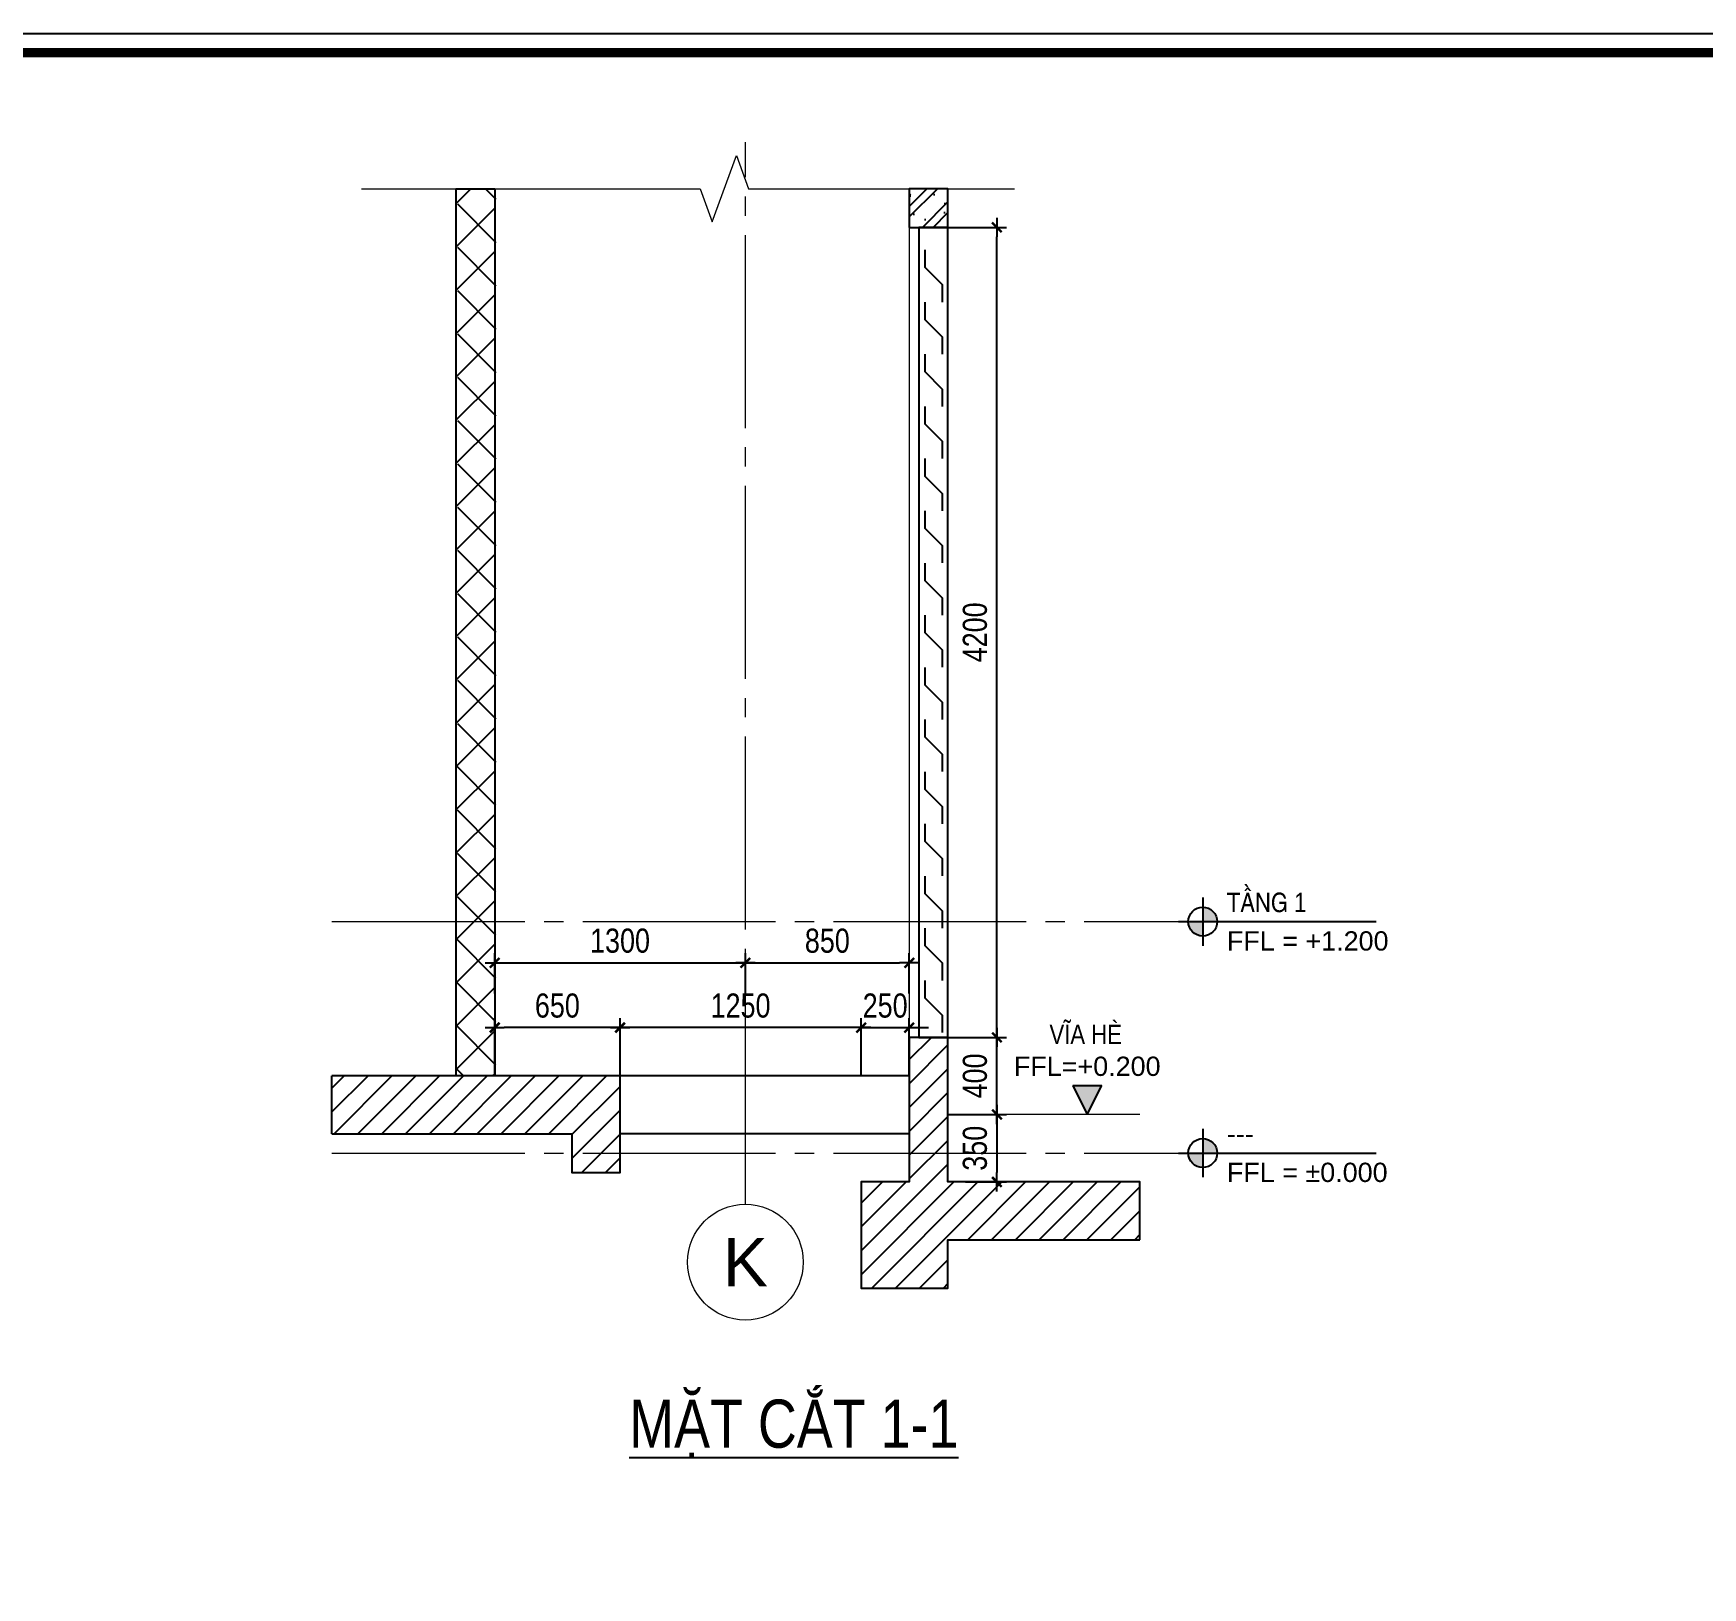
# Model space of a CAD drawing. Header units: millimetres. Extents: x -3582679 to -3542129, y 680309 to 797609.
# Drawn here: x -3574023 to -3565366, y 730150 to 738209 of the extents above; entities that cross this region are included whole.
import ezdxf
from ezdxf.enums import TextEntityAlignment as Align

# ---------------------------------------------------------------- set-up
doc = ezdxf.new("R2010")
doc.units = ezdxf.units.MM
doc.header["$LTSCALE"] = 100
doc.header["$MEASUREMENT"] = 0
doc.linetypes.add('A14-Chi tiet Thong gio ham$0$HTT Center', pattern=[13, 10, -1, 1, -1])
doc.layers.get('0').update_dxf_attribs({"lineweight": 9})
for name, color, linetype in [('01PM. TEXT A', 3, 'Continuous'), ('04PM. THIN', 7, 'Continuous'), ('05PM. FRAME', 4, 'Continuous'), ('11PM. DIM', 2, 'Continuous'), ('13PM. HATCH', 8, 'Continuous'), ('A14-Chi tiet Thong gio ham$0$Brick Wall', 4, 'Continuous'), ('A14-Chi tiet Thong gio ham$0$Concrete Line', 6, 'Continuous'), ('A14-Chi tiet Thong gio ham$0$Hatch vat lieu', 252, 'Continuous'), ('A14-Chi tiet Thong gio ham$0$MEP-M-FITTING-50', 3, 'Continuous'), ('A14-Chi tiet Thong gio ham$0$Podium Level', 94, 'Continuous')]:
    doc.layers.add(name, color=color, linetype=linetype)
for name, color, linetype, lineweight in [('A14-Chi tiet Thong gio ham$0$Ky hieu Truc', 1, 'Continuous', 5), ('A14-Chi tiet Thong gio ham$0$Luoi Truc', 251, 'A14-Chi tiet Thong gio ham$0$HTT Center', 9), ('A14-Chi tiet Thong gio ham$0$Net Thay khac', 30, 'Continuous', 15)]:
    doc.layers.add(name, color=color, linetype=linetype, lineweight=lineweight)
doc.styles.add('[PMDC2013]STYLE', font='arial.ttf', dxfattribs={"width": 0.8})
doc.styles.add('A14-Chi tiet Thong gio ham$0$Arial_C', font='arial.ttf')
doc.styles.add('A14-Chi tiet Thong gio ham$0$VNI-HelveC', font='VHELVCN_0.TTF')
doc.dimstyles.new('20', dxfattribs={"dimtxt": 250, "dimasz": 200, "dimexe": 250, "dimexo": 0, "dimgap": 100, "dimtad": 1, "dimdec": 0, "dimlfac": 0.2, "dimzin": 0, "dimdsep": 46, "dimtxsty": '[PMDC2013]STYLE', "dimblk": 'TICK', "dimcen": 0, "dimdle": 300, "dimclrd": 2, "dimclre": 2, "dimclrt": 4, "dimadec": 0, "dimazin": 0, "dimtfac": 0.004, "dimtdec": 0, "dimtix": 1, "dimtmove": 2, "dimatfit": 3, "dimldrblk": 'TICK', "dimfxl": 1, "dimtvp": 0.8, "dimtolj": 1, "dimtzin": 0, "dimarcsym": 0})

# ---------------------------------------------------------------- blocks, each defined once
blk = doc.blocks.new('CHG_XX_Khung ten')
blk.add_lwpolyline([(15, 579), (826, 579), (826, 15), (15, 15)], close=True)
at = {"color": 4, "linetype": 'Continuous', "const_width": 1}
blk.add_lwpolyline([(17, 577), (824, 577), (824, 17), (17, 17)], close=True, dxfattribs=at)
blk = doc.blocks.new('*U309')
at = {"color": 0}
blk.add_lwpolyline([(0, 0), (150, 0), (150, 4200), (0, 4200)], close=True, dxfattribs=at)
at = {"color": 1}
for points in [[(30, 4082.8), (30, 3992.8), (120, 3902.8), (120, 3812.8)], [(30, 3812.2), (30, 3722.2), (120, 3632.2), (120, 3542.2)], [(30, 3541.7), (30, 3451.7), (120, 3361.7), (120, 3271.7)], [(30, 3271.1), (30, 3181.1), (120, 3091.1), (120, 3001.1)], [(30, 3000.6), (30, 2910.6), (120, 2820.6), (120, 2730.6)], [(30, 2730), (30, 2640), (120, 2550), (120, 2460)], [(30, 2459.4), (30, 2369.4), (120, 2279.4), (120, 2189.4)], [(30, 2188.9), (30, 2098.9), (120, 2008.9), (120, 1918.9)], [(30, 1918.3), (30, 1828.3), (120, 1738.3), (120, 1648.3)], [(30, 1647.8), (30, 1557.8), (120, 1467.8), (120, 1377.8)], [(30, 1377.2), (30, 1287.2), (120, 1197.2), (120, 1107.2)], [(30, 1106.7), (30, 1016.7), (120, 926.7), (120, 836.7)], [(30, 836.1), (30, 746.1), (120, 656.1), (120, 566.1)], [(30, 565.6), (30, 475.6), (120, 385.6), (120, 295.6)], [(30, 295), (30, 205), (120, 115), (120, 25)]]:
    blk.add_lwpolyline(points, dxfattribs=at)
blk = doc.blocks.new('A14-Chi tiet Thong gio ham$0$HTT-Level')
h = blk.add_hatch(color=1)
h.paths.add_polyline_path([(0, 1.5), (0, 0), (1.5, 0, 0.414214)])
h.paths.add_polyline_path([(0, 0), (-1.5, 0, 0.414214), (0, -1.5)])
at = {"color": 1}
for p, q in [((0, 2.5), (0, -2.5)), ((-2.5, 0), (18, 0))]:
    blk.add_line(p, q, dxfattribs=at)
blk.add_circle((0, 0), 1.5, dxfattribs=at)
at = {"color": 0, "linetype": 'ByBlock', "lineweight": -2, "style": 'A14-Chi tiet Thong gio ham$0$Arial_C'}
for tag, p in [('FLOOR', (2.5, 1)), ('ELEVATION', (2.5, -3))]:
    blk.add_attdef(tag, p, '', height=2, dxfattribs=at)
blk = doc.blocks.new('TICK')
at = {"color": 0, "linetype": 'ByBlock'}
blk.add_line((1, 0), (-1, 0), dxfattribs=at)
at = {"color": 7, "linetype": 'ByBlock', "const_width": 0.25}
blk.add_lwpolyline([(-0.5, -0.5), (0.5, 0.5)], dxfattribs=at)
blk = doc.blocks.new('*D311')
at = {"layer": '11PM. DIM', "color": 2, "lineweight": -2, "ltscale": 0.3, "transparency": 16777216}
for p, q in [((-3570980.6, 732804.1), (-3570980.6, 733103.7)), ((-3569780.6, 733053.7), (-3570930.6, 733053.7)), ((-3569730.6, 732804.1), (-3569730.6, 733103.7))]:
    blk.add_line(p, q, dxfattribs=at)
at = {"layer": '11PM. DIM', "color": 2, "lineweight": -2, "ltscale": 0.3, "transparency": 16777216, "xscale": 50, "yscale": 50, "zscale": 50, "rotation": 180}
blk.add_blockref('TICK', (-3570980.6, 733053.7), dxfattribs=at)
at = {"layer": '11PM. DIM', "color": 2, "lineweight": -2, "ltscale": 0.3, "transparency": 16777216, "xscale": 50, "yscale": 50, "zscale": 50}
blk.add_blockref('TICK', (-3569730.6, 733053.7), dxfattribs=at)
at = {"layer": '11PM. DIM', "color": 4, "ltscale": 0.3, "transparency": 16777216, "insert": (-3570355.6, 733167.5), "char_height": 125, "attachment_point": 5, "style": '[PMDC2013]STYLE'}
blk.add_mtext('\\A1;1250', dxfattribs=at)
blk = doc.blocks.new('*D312')
at = {"layer": '11PM. DIM', "color": 2, "lineweight": -2, "ltscale": 0.3, "transparency": 16777216}
for p, q in [((-3571630.6, 732804.1), (-3571630.6, 733103.7)), ((-3571030.6, 733053.7), (-3571580.6, 733053.7)), ((-3570980.6, 732804.1), (-3570980.6, 733103.7))]:
    blk.add_line(p, q, dxfattribs=at)
at = {"layer": '11PM. DIM', "color": 2, "lineweight": -2, "ltscale": 0.3, "transparency": 16777216, "xscale": 50, "yscale": 50, "zscale": 50, "rotation": 180}
blk.add_blockref('TICK', (-3571630.6, 733053.7), dxfattribs=at)
at = {"layer": '11PM. DIM', "color": 2, "lineweight": -2, "ltscale": 0.3, "transparency": 16777216, "xscale": 50, "yscale": 50, "zscale": 50}
blk.add_blockref('TICK', (-3570980.6, 733053.7), dxfattribs=at)
at = {"layer": '11PM. DIM', "color": 4, "ltscale": 0.3, "transparency": 16777216, "insert": (-3571305.6, 733167.5), "char_height": 125, "attachment_point": 5, "style": '[PMDC2013]STYLE'}
blk.add_mtext('\\A1;650', dxfattribs=at)
blk = doc.blocks.new('A14-Chi tiet Thong gio ham$0$TAG ELEVATION')
blk.add_hatch(color=1).paths.add_polyline_path([(75, 150), (-75, 150), (0, 0)])
at = {"color": 1}
for p, q in [((-75, 150), (75, 150)), ((-75, 150), (0, 0)), ((0, 0), (75, 150))]:
    blk.add_line(p, q, dxfattribs=at)
at = {"style": 'A14-Chi tiet Thong gio ham$0$VNI-HelveC'}
blk.add_attdef('NAME', text='', height=100, dxfattribs=at).set_placement((-7.9, 415.6), align=Align.MIDDLE_CENTER)
at = {"color": 0, "linetype": 'ByBlock', "lineweight": -2, "style": 'A14-Chi tiet Thong gio ham$0$Arial_C'}
blk.add_attdef('ELEVATION', text='', height=100, dxfattribs=at).set_placement((0, 250), align=Align.MIDDLE_CENTER)
blk = doc.blocks.new('*D313')
at = {"layer": '11PM. DIM', "color": 2, "lineweight": -2, "ltscale": 0.3, "transparency": 16777216}
for p, q in [((-3569280.6, 733003.4), (-3568975.9, 733003.4)), ((-3569025.9, 732653.4), (-3569025.9, 732953.4)), ((-3569280.6, 732603.4), (-3568975.9, 732603.4))]:
    blk.add_line(p, q, dxfattribs=at)
at = {"layer": '11PM. DIM', "color": 2, "lineweight": -2, "ltscale": 0.3, "transparency": 16777216, "xscale": 50, "yscale": 50, "zscale": 50}
for p, rotation in [((-3569025.9, 733003.4), 90), ((-3569025.9, 732603.4), 270)]:
    blk.add_blockref('TICK', p, dxfattribs=dict(at, rotation=rotation))
at = {"layer": '11PM. DIM', "color": 4, "ltscale": 0.3, "transparency": 16777216, "insert": (-3569139.7, 732803.4), "char_height": 125, "attachment_point": 5, "rotation": 90, "style": '[PMDC2013]STYLE'}
blk.add_mtext('\\A1;400', dxfattribs=at)
blk = doc.blocks.new('*D314')
at = {"layer": '11PM. DIM', "color": 2, "lineweight": -2, "ltscale": 0.3, "transparency": 16777216}
for p, q in [((-3569280.6, 737203.4), (-3568975.9, 737203.4)), ((-3569025.9, 733053.4), (-3569025.9, 737153.4)), ((-3569280.6, 733003.4), (-3568975.9, 733003.4))]:
    blk.add_line(p, q, dxfattribs=at)
at = {"layer": '11PM. DIM', "color": 2, "lineweight": -2, "ltscale": 0.3, "transparency": 16777216, "xscale": 50, "yscale": 50, "zscale": 50}
for p, rotation in [((-3569025.9, 737203.4), 90), ((-3569025.9, 733003.4), 270)]:
    blk.add_blockref('TICK', p, dxfattribs=dict(at, rotation=rotation))
at = {"layer": '11PM. DIM', "color": 4, "ltscale": 0.3, "transparency": 16777216, "insert": (-3569139.7, 735103.4), "char_height": 125, "attachment_point": 5, "rotation": 90, "style": '[PMDC2013]STYLE'}
blk.add_mtext('\\A1;4200', dxfattribs=at)
blk = doc.blocks.new('*D315')
at = {"layer": '11PM. DIM', "color": 2, "lineweight": -2, "ltscale": 0.3, "transparency": 16777216}
for p, q in [((-3569280.6, 732603.4), (-3568975.9, 732603.4)), ((-3569025.9, 732553.4), (-3569025.9, 732303.4)), ((-3569189, 732253.4), (-3568975.9, 732253.4))]:
    blk.add_line(p, q, dxfattribs=at)
at = {"layer": '11PM. DIM', "color": 2, "lineweight": -2, "ltscale": 0.3, "transparency": 16777216, "xscale": 50, "yscale": 50, "zscale": 50}
for p, rotation in [((-3569025.9, 732603.4), 90), ((-3569025.9, 732253.4), 270)]:
    blk.add_blockref('TICK', p, dxfattribs=dict(at, rotation=rotation))
at = {"layer": '11PM. DIM', "color": 4, "ltscale": 0.3, "transparency": 16777216, "insert": (-3569139.8, 732428.4), "char_height": 125, "attachment_point": 5, "rotation": 90, "style": '[PMDC2013]STYLE'}
blk.add_mtext('\\A1;350', dxfattribs=at)
blk = doc.blocks.new('A14-Chi tiet Thong gio ham$0$HTT-Grid')
at = {"linetype": 'ByBlock', "lineweight": -2}
blk.add_line((0, 6), (0, 8.5), dxfattribs=at)
blk.add_circle((0, 0), 6, dxfattribs=at)
at = {"linetype": 'ByBlock', "lineweight": -2, "style": 'A14-Chi tiet Thong gio ham$0$Arial_C'}
blk.add_attdef('GRID', text='', height=5, dxfattribs=at).set_placement((0, 0), align=Align.MIDDLE)
blk = doc.blocks.new('*D316')
at = {"layer": '11PM. DIM', "color": 2, "lineweight": -2, "ltscale": 0.3, "transparency": 16777216}
for p, q in [((-3571630.6, 733230.3), (-3571630.6, 733440)), ((-3571580.6, 733390), (-3570380.6, 733390)), ((-3570330.6, 733230.3), (-3570330.6, 733440))]:
    blk.add_line(p, q, dxfattribs=at)
at = {"layer": '11PM. DIM', "color": 2, "lineweight": -2, "ltscale": 0.3, "transparency": 16777216, "xscale": 50, "yscale": 50, "zscale": 50, "rotation": 180}
blk.add_blockref('TICK', (-3571630.6, 733390), dxfattribs=at)
at = {"layer": '11PM. DIM', "color": 2, "lineweight": -2, "ltscale": 0.3, "transparency": 16777216, "xscale": 50, "yscale": 50, "zscale": 50}
blk.add_blockref('TICK', (-3570330.6, 733390), dxfattribs=at)
at = {"layer": '11PM. DIM', "color": 4, "ltscale": 0.3, "transparency": 16777216, "insert": (-3570980.6, 733503.9), "char_height": 125, "attachment_point": 5, "style": '[PMDC2013]STYLE'}
blk.add_mtext('\\A1;1300', dxfattribs=at)
blk = doc.blocks.new('*D317')
at = {"layer": '11PM. DIM', "color": 2, "lineweight": -2, "ltscale": 0.3, "transparency": 16777216}
for p, q in [((-3570330.6, 733230.3), (-3570330.6, 733440)), ((-3570280.6, 733390), (-3569530.6, 733390)), ((-3569480.6, 733230.3), (-3569480.6, 733440))]:
    blk.add_line(p, q, dxfattribs=at)
at = {"layer": '11PM. DIM', "color": 2, "lineweight": -2, "ltscale": 0.3, "transparency": 16777216, "xscale": 50, "yscale": 50, "zscale": 50, "rotation": 180}
blk.add_blockref('TICK', (-3570330.6, 733390), dxfattribs=at)
at = {"layer": '11PM. DIM', "color": 2, "lineweight": -2, "ltscale": 0.3, "transparency": 16777216, "xscale": 50, "yscale": 50, "zscale": 50}
blk.add_blockref('TICK', (-3569480.6, 733390), dxfattribs=at)
at = {"layer": '11PM. DIM', "color": 4, "ltscale": 0.3, "transparency": 16777216, "insert": (-3569905.6, 733503.8), "char_height": 125, "attachment_point": 5, "style": '[PMDC2013]STYLE'}
blk.add_mtext('\\A1;850', dxfattribs=at)
blk = doc.blocks.new('*D310')
at = {"layer": '11PM. DIM', "color": 2, "lineweight": -2, "ltscale": 0.3, "transparency": 16777216}
for p, q in [((-3569780.6, 733053.7), (-3569830.6, 733053.7)), ((-3569730.6, 732804.1), (-3569730.6, 733103.7)), ((-3569730.6, 733053.7), (-3569480.6, 733053.7)), ((-3569480.6, 732804.1), (-3569480.6, 733103.7)), ((-3569430.6, 733053.7), (-3569380.6, 733053.7))]:
    blk.add_line(p, q, dxfattribs=at)
at = {"layer": '11PM. DIM', "color": 2, "lineweight": -2, "ltscale": 0.3, "transparency": 16777216, "xscale": 50, "yscale": 50, "zscale": 50}
blk.add_blockref('TICK', (-3569730.6, 733053.7), dxfattribs=at)
at = {"layer": '11PM. DIM', "color": 2, "lineweight": -2, "ltscale": 0.3, "transparency": 16777216, "xscale": 50, "yscale": 50, "zscale": 50, "rotation": 180}
blk.add_blockref('TICK', (-3569480.6, 733053.7), dxfattribs=at)
at = {"layer": '11PM. DIM', "color": 4, "ltscale": 0.3, "transparency": 16777216, "insert": (-3569605.6, 733167.5), "char_height": 125, "attachment_point": 5, "style": '[PMDC2013]STYLE'}
blk.add_mtext('\\A1;250', dxfattribs=at)

msp = doc.modelspace()

# ---------------------------------------------------------------- block references
at = {"layer": '04PM. THIN', "xscale": 50, "yscale": 50, "zscale": 50}
msp.add_blockref('CHG_XX_Khung ten', (-3583429.2, 709259.1), dxfattribs=at)

# ---------------------------------------------------------------- next in the draw order: hatches: boundary and pattern name
at = {"layer": '13PM. HATCH'}
h = msp.add_hatch(dxfattribs=at)
h.set_pattern_fill('ANSI31', color=256, scale=700, style=0)
h.set_pattern_definition([(45, (-1161.74, 0), (-61.8718434, 61.8718434), [])])
h.paths.add_polyline_path([(-3568284.3, 731953.4), (-3568284.3, 732253.4), (-3569280.6, 732253.4), (-3569280.6, 733003.4), (-3569480.6, 733003.4), (-3569478.9, 732253.4), (-3569728.9, 732253.4), (-3569730.6, 731703.4), (-3569280.6, 731703.4), (-3569280.6, 731953.4)])
h.paths.add_polyline_path([(-3572474.3, 732803.4), (-3572474.3, 732503.4), (-3571230.6, 732503.4), (-3571230.6, 732303.4), (-3570980.6, 732303.4), (-3570980.6, 732803.4)])
at = {"layer": 'A14-Chi tiet Thong gio ham$0$Hatch vat lieu'}
h = msp.add_hatch(dxfattribs=at)
h.set_pattern_fill('ANSI31', color=256, scale=50)
h.set_pattern_definition([(45, (-3602110.58, 618367.15), (-112.2532, 112.2532), [])])
h.paths.add_polyline_path([(-3571630.6, 737403.4), (-3571630.6, 732803.4), (-3571830.6, 732803.4), (-3571830.6, 737403.4)])
h = msp.add_hatch(dxfattribs=at)
h.set_pattern_fill('ANSI31', color=256, scale=50, angle=90)
h.set_pattern_definition([(135, (-3564801.6, 620293.76), (-112.2532, -112.2532), [])])
h.paths.add_polyline_path([(-3571824.3, 737403.4), (-3571824.3, 732803.4), (-3571624.3, 732803.4), (-3571624.3, 737403.4)])
h = msp.add_hatch(dxfattribs=at)
h.set_pattern_fill('BTCT', color=256, scale=50, pattern_type=2)
h.set_pattern_definition([(45, (-3602110.58, 619067.15), (-88.38835, 88.38835), []), (45, (-3602110.58, 619122.15), (-88.38835, 88.38835), []), (50, (-3602110.58, 619067.15), (358.6301, -31.3761), [37.5, -412.5]), (355, (-3602110.58, 619067.15), (-69.3757, 376.0961), [30, -330]), (100.4514, (-3602080.7, 619064.53), (289.2547, 344.7198), [31.8701, -350.5711]), (46.1842, (-3602110.58, 619167.15), (533.6205, -82.7595), [56.25, -618.75]), (96.6356, (-3602066.1, 619160.25), (467.3314, 487.059), [47.8051, -525.8565]), (351.1842, (-3602110.6, 619167.15), (467.331, 487.0593), [45, -495]), (21, (-3602060.58, 619142.15), (298.4535, -201.30945), [37.5, -412.5]), (326, (-3602060.58, 619142.15), (121.6577, 362.575), [30, -330]), (71.4514, (-3602035.7, 619125.37), (420.1113, 161.2652), [31.8701, -350.5711]), (37.5, (-3602110.58, 619067.15), (6.07993, 166.44693), [0, -326, 0, -335, 0, -331.25]), (7.5, (-3602110.58, 619067.15), (131.53477, 197.20586), [0, -191, 0, -318.5, 0, -126.25]), (327.5, (-3602222.08, 619067.15), (266.91122, -11.27744), [0, -125, 0, -390, 0, -517.5]), (317.5, (-3602272.08, 619067.15), (291.5931, 50.0525), [0, -162.5, 0, -259, 0, -367.5]), (0, (-3601935.6, 619242.15), (0, 875), [87.5, -787.5]), (0, (-3601673.1, 619417.15), (0, 875), [87.5, -787.5]), (0, (-3601848.1, 619767.15), (0, 875), [87.5, -350, 87.5, -350]), (90, (-3601935.6, 619242.15), (-875, 5e-14), [87.5, -787.5]), (90, (-3601848.1, 619767.15), (-875, 5e-14), [87.5, -787.5]), (90, (-3601585.6, 619417.15), (-875, 5e-14), [87.5, -787.5]), (90, (-3601410.6, 619679.65), (-875, 5e-14), [87.5, -787.5]), (135, (-3601848.1, 619242.15), (-875.0164, 9e-14), [123.76, -1113.7]), (135, (-3601760.6, 619767.15), (-875.0164, 9e-14), [123.76, -1113.7]), (45, (-3601673.1, 619417.15), (0, 875.0164), [123.76, -247.485, 123.76, -742.455]), (0, (-3602285.58, 619067.15), (87.5, 87.5), [-175, 0])])
h.paths.add_polyline_path([(-3569480.6, 737203.4), (-3569280.6, 737203.4), (-3569280.6, 737403.4), (-3569480.6, 737403.4)])

# ---------------------------------------------------------------- next in the draw order: linework, layer by layer
at = {"layer": '05PM. FRAME'}
msp.add_line((-3572474.3, 732503.4), (-3572474.3, 732803.4), dxfattribs=at)
msp.add_lwpolyline([(-3568284.3, 731953.4), (-3568284.3, 732253.4), (-3569280.6, 732253.4), (-3569280.6, 733003.4), (-3569480.6, 733003.4), (-3569480.6, 732253.4), (-3569730.6, 732253.4), (-3569730.6, 731703.4), (-3569280.6, 731703.4), (-3569280.6, 731953.4)], close=True, dxfattribs=at)
msp.add_lwpolyline([(-3572474.3, 732503.4), (-3571230.6, 732503.4), (-3571230.6, 732303.4), (-3570980.6, 732303.4), (-3570980.6, 732803.4), (-3572474.3, 732803.4)], dxfattribs=at)
at = {"layer": '13PM. HATCH'}
for points in [[(-3569480.6, 732803.4), (-3570980.6, 732803.4)], [(-3569480.6, 732503.4), (-3570980.6, 732503.4)]]:
    msp.add_lwpolyline(points, dxfattribs=at)
at = {"layer": 'A14-Chi tiet Thong gio ham$0$Brick Wall'}
msp.add_lwpolyline([(-3571630.6, 737403.4), (-3571630.6, 732803.4), (-3571830.6, 732803.4), (-3571830.6, 737403.4)], close=True, dxfattribs=at)
at = {"layer": 'A14-Chi tiet Thong gio ham$0$Concrete Line'}
msp.add_lwpolyline([(-3569480.6, 737203.4), (-3569280.6, 737203.4), (-3569280.6, 737403.4), (-3569480.6, 737403.4)], close=True, dxfattribs=at)
at = {"layer": 'A14-Chi tiet Thong gio ham$0$Luoi Truc'}
for points in [[(-3570330.6, 732262.8), (-3570330.6, 737645.1)], [(-3572474.3, 733603.4), (-3568083.7, 733603.4)], [(-3572474.3, 732403.4), (-3568083.7, 732403.4)]]:
    msp.add_lwpolyline(points, dxfattribs=at)
at = {"layer": 'A14-Chi tiet Thong gio ham$0$Net Thay khac', "linetype": 'Continuous'}
msp.add_lwpolyline([(-3572321.5, 737403.4), (-3570564.6, 737403.4), (-3570502.1, 737231.7), (-3570377.1, 737575.1), (-3570314.6, 737403.4), (-3568934.7, 737403.4)], dxfattribs=at)
at = {"layer": 'A14-Chi tiet Thong gio ham$0$Net Thay khac'}
for points in [[(-3569480.6, 737203.4), (-3569480.6, 733003.4)], [(-3568284.3, 732603.4), (-3569280.6, 732603.4)]]:
    msp.add_lwpolyline(points, dxfattribs=at)

# ---------------------------------------------------------------- next in the draw order: block references
at = {"layer": 'A14-Chi tiet Thong gio ham$0$Ky hieu Truc'}
ref = msp.add_blockref('A14-Chi tiet Thong gio ham$0$HTT-Grid', (-3570330.6, 731837.8), dxfattribs=dict(at, xscale=50, yscale=50, zscale=50))
ref.add_attrib('GRID', 'K', dxfattribs={"layer": '0', "color": 0, "linetype": 'ByBlock', "lineweight": -2, "height": 250, "style": 'A14-Chi tiet Thong gio ham$0$Arial_C'}).set_placement((-3570330.6, 731837.8), align=Align.MIDDLE)
at = {"layer": 'A14-Chi tiet Thong gio ham$0$MEP-M-FITTING-50'}
msp.add_blockref('*U309', (-3569430.6, 733003.4), dxfattribs=at)
at = {"layer": 'A14-Chi tiet Thong gio ham$0$Podium Level'}
ref = msp.add_blockref('A14-Chi tiet Thong gio ham$0$HTT-Level', (-3567958.7, 733603.4), dxfattribs=dict(at, xscale=50, yscale=50, zscale=50))
ref.add_attrib('FLOOR', 'TAÀNG 1', (-3567833.7, 733653.4), dxfattribs={"layer": '0', "color": 0, "linetype": 'ByBlock', "lineweight": -2, "height": 100, "style": 'A14-Chi tiet Thong gio ham$0$VNI-HelveC'})
ref.add_attrib('ELEVATION', 'FFL = +1.200', (-3567833.7, 733453.4), dxfattribs={"layer": '0', "color": 0, "linetype": 'ByBlock', "lineweight": -2, "height": 100, "style": 'A14-Chi tiet Thong gio ham$0$Arial_C'})
msp.add_blockref('A14-Chi tiet Thong gio ham$0$TAG ELEVATION', (-3568557.8, 732603.4), dxfattribs=at).add_auto_attribs({'NAME': 'VÓA HEØ', 'ELEVATION': 'FFL=+0.200'})
at = {"layer": 'A14-Chi tiet Thong gio ham$0$Podium Level', "xscale": 50, "yscale": 50, "zscale": 50}
msp.add_blockref('A14-Chi tiet Thong gio ham$0$HTT-Level', (-3567958.7, 732403.4), dxfattribs=at).add_auto_attribs({'FLOOR': '---', 'ELEVATION': 'FFL = %%p0.000'})

# ---------------------------------------------------------------- next in the draw order: texts
at = {"layer": '01PM. TEXT A', "style": '[PMDC2013]STYLE', "width": 0.8}
msp.add_text('%%UMẶT CẮT 1-1', height=250, dxfattribs=at).set_placement((-3570079.2, 730875.3), align=Align.CENTER)

# ---------------------------------------------------------------- next in the draw order: dimensions: what is measured, and where the dimension line sits
at = {"layer": '11PM. DIM', "ltscale": 0.3}
for base, p1, p2, picture, middle in [((-3569025.9, 737203.4), (-3569280.6, 733003.4), (-3569280.6, 737203.4), '*D314', (-3569139.7, 735103.4)), ((-3569025.9, 733003.4), (-3569280.6, 732603.4), (-3569280.6, 733003.4), '*D313', (-3569139.7, 732803.4)), ((-3569025.9, 732253.4), (-3569280.6, 732603.4), (-3569189, 732253.4), '*D315', (-3569139.8, 732428.4))]:
    dim = msp.add_linear_dim(base=base, p1=p1, p2=p2, angle=90, dimstyle='20', override={"dimscale": 0.5, "dimasz": 100, "dimexe": 100, "dimlfac": 1, "dimdle": 100}, dxfattribs=at)
    dim.commit()
    dim.dimension.update_dxf_attribs({"geometry": picture, "text_midpoint": middle})
for base, p1, p2, picture, middle in [((-3570330.6, 733390), (-3571630.6, 733230.3), (-3570330.6, 733230.3), '*D316', (-3570980.6, 733503.9)), ((-3569480.6, 733390), (-3570330.6, 733230.3), (-3569480.6, 733230.3), '*D317', (-3569905.6, 733503.8)), ((-3571630.6, 733053.7), (-3570980.6, 732804.1), (-3571630.6, 732804.1), '*D312', (-3571305.6, 733167.5)), ((-3570980.6, 733053.7), (-3569730.6, 732804.1), (-3570980.6, 732804.1), '*D311', (-3570355.6, 733167.5)), ((-3569480.6, 733053.7), (-3569730.6, 732804.1), (-3569480.6, 732804.1), '*D310', (-3569605.6, 733167.5))]:
    dim = msp.add_linear_dim(base=base, p1=p1, p2=p2, dimstyle='20', override={"dimscale": 0.5, "dimasz": 100, "dimexe": 100, "dimlfac": 1, "dimdle": 100}, dxfattribs=at)
    dim.commit()
    dim.dimension.update_dxf_attribs({"geometry": picture, "text_midpoint": middle})

doc.saveas('drawing.dxf')
